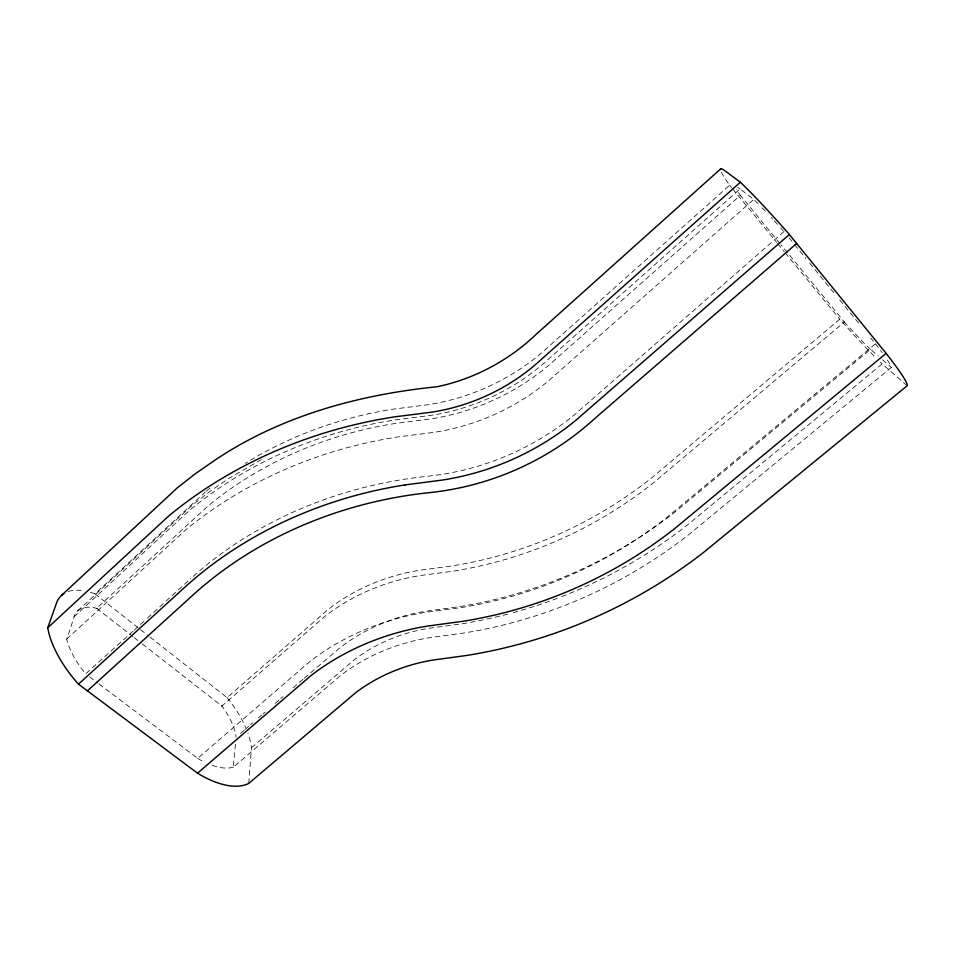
<?xml version="1.0" encoding="UTF-8"?>
<svg xmlns="http://www.w3.org/2000/svg" width="955" height="955" viewBox="0 0 955 955"><rect width="100%" height="100%" fill="white"/><g stroke="black" fill="none" stroke-linecap="round" stroke-linejoin="round"><path stroke-width="0.72" stroke-dasharray="4.78 3.58" d="M235.419 744.351L233.283 767.223L340.732 675.376A167.913 135.992 -10 0 1 429.822 637.654L464.106 632.986A496.707 494.189 75.4 0 0 688.412 534.895L891.349 367.46L891.111 366.696A77.761 5.79 48.5 0 0 886.013 358.006M248.778 783.387L251.428 747.789A71.291 33.843 48.5 0 0 247.966 733.261M133.163 631.088L85.687 673.812A61.92 30.357 45.9 0 1 66.778 639.408L74.92 614.471A52.048 25.212 45.7 0 1 94.354 607.798L97.446 608.55L96.67 608.299L208.214 505.816A338.619 280.913 -9.7 0 1 396.421 423.292L430.478 418.97A243.31 242.606 74.9 0 0 548.767 365.311L740.376 195.298L780.128 243.728M90.415 592.339A74.156 35.944 45.7 0 1 94.951 593.843L205.265 492.076M77.582 610.925L192.206 505.231L209.193 491.992L228.233 478.765L263.795 458.185M73.929 616.87L189.699 510.197A367.532 302.425 -9.8 0 1 395.621 419.842L430.896 415.377A226.669 226.431 -10 0 0 541.939 364.977L740.029 188.935L754.044 199.631A67.459 5.276 48.8 0 1 759.309 204.919M66.707 639.098L185.807 529.81A377.679 307.88 -9.8 0 1 398.056 436.936L434.406 432.305A234.262 233.163 -12.9 0 0 548.946 380.472L753.805 199.392M134.261 630.097L146.342 619.079M147.44 618.076L190.236 579.04M721.276 172.079A80.65 6.243 48.8 0 0 729.68 185.21L541.163 353.255A232.626 231.588 75.3 0 1 427.9 404.753L394.284 409.003A340.016 283.372 -9.6 0 0 245.268 463.39M149.899 637.009L227.051 697.628L328.126 609.481A172.628 143.226 -9.8 0 1 419.782 570.242L451.846 565.969A439.837 434.776 75.9 0 0 652.504 477.19L839.767 319.185A77.976 5.79 48.5 0 0 876.284 358.173M142.355 643.968L221.87 706.067L324.628 616.548A180.161 148.813 -9.8 0 1 420.498 575.531L453.064 571.186A439.885 435.564 75.8 0 0 654.056 482.335L844.387 322.014L781.071 244.874M99.045 683.995L197.709 758.377L309.683 661.684A215.651 173.643 -10 0 1 425.632 612.37L461.014 607.595A449.113 449.005 56.9 0 0 667.509 516.906L875.449 343.788L870.745 338.022M240.553 733.345L243.907 730.444M245.029 729.477L249.506 725.609M250.616 724.642L252.86 722.708M258.447 717.874L261.801 714.973M262.923 714.006L265.156 712.06M275.219 703.358L279.696 699.49M280.806 698.523L283.05 696.589M293.113 687.875L303.177 679.172M304.287 678.205L339.92 647.777A162.422 133.127 -9.9 0 1 425.942 611.2L459.057 606.735A478.348 474.158 75.7 0 0 675.472 511.653L870.506 349.327L878.17 356M251.428 747.789L354.007 659.989A141.794 116.247 -9.9 0 1 428.664 628.33L461.552 623.866A504.097 498.964 75.8 0 0 510.077 613.48M907.131 385.772L882.181 363.879L687.672 524.808A504.097 498.964 75.8 0 1 558.711 597.758M233.283 767.223L231.146 767.689A71.136 33.783 48.3 0 1 211.938 765.253M197.709 758.377L200.598 760.061A71.136 33.783 48.3 0 0 204.454 762.078M740.029 188.935L738.609 187.92A56.596 4.381 48.8 0 0 737.594 187.323M89.531 676.832L97.852 683.1M96.67 608.299L133.008 636.663M134.178 637.582L141.185 643.049M94.951 593.843L139.37 628.748M140.54 629.667L148.729 636.09M882.539 359.808L891.349 367.46M870.506 349.327L869.157 348.05A54.638 4.059 48.5 0 1 846.619 324.485L843.874 321.429L844.387 322.014M783.936 231.576L574.671 414.601A275.816 274.037 -13.1 0 1 441.389 474.492L426.563 476.414A355.427 287.419 -9.9 0 0 190.26 579.052M729.68 185.21L731.554 187.502M732.497 188.648L776.725 242.463M777.668 243.609L784.258 251.631M785.201 252.777L839.767 319.185M788.949 237.7L793.653 243.465M794.596 244.623L805.877 258.459M809.637 263.067L834.085 293.054M839.72 299.966L860.407 325.333M221.87 706.067L221.429 705.506L223.637 708.514A49.958 23.696 48.5 0 1 235.849 735.434L236.088 737.224M875.449 343.788L877.442 346.343A77.761 5.79 48.5 0 1 882.193 352.646M740.376 195.298L740.77 195.871L739.373 193.793A56.596 4.381 48.8 0 1 736.675 189.126M227.051 697.628A71.291 33.843 48.5 0 1 245.733 727.626M68.283 591.515A74.156 35.944 45.7 0 1 84.589 590.942M206.364 491.168A340.016 283.372 -9.6 0 1 211.95 486.68M557.35 598.284A504.097 498.964 75.8 0 1 535.289 606.031M533.893 606.485A504.097 498.964 75.8 0 1 511.486 613.11M882.181 363.879A77.976 5.79 48.5 0 1 880.295 362.088M762.138 207.832A67.459 5.276 48.8 0 1 768.083 214.087M771.163 217.418A67.459 5.276 48.8 0 1 772.738 219.113M774.314 220.844A67.459 5.276 48.8 0 1 779.913 227.039M780.713 227.947A67.459 5.276 48.8 0 1 783.136 230.668"/><path stroke-width="1.43" d="M720.452 169.548A80.65 6.243 48.8 0 1 725.334 171.064L740.376 182.226A91.811 7.186 48.8 0 1 789.343 234.512L886.109 353.362A101.17 7.545 48.5 0 1 907.131 385.772L703.346 552.611A527.076 523.925 75.5 0 1 467.556 655.333L433.319 660.012A147.44 119.184 -10 0 0 355.535 692.829L248.778 783.387A92.54 43.99 48.3 0 1 197.506 773.204L78.477 684.15A84.267 41.34 45.9 0 1 47.75 627.781L56.488 603.118A74.156 35.944 45.7 0 1 64.355 593.318M61.8 595.156L177.129 488.005L195.035 473.943L215.603 459.701C281.367 415.735 359.283 394.558 437.271 386.727C474.146 378.956 508.597 360.62 535.839 334.608L720.631 168.928M47.75 627.781L168.438 516.225A400.408 326.347 -9.8 0 1 394.833 416.834L431.553 412.19A209.121 207.927 -13.1 0 0 534.537 365.431L740.376 182.226M78.477 684.15L184.458 587.564A365.383 293.913 -10 0 1 405.29 484.889M87.43 690.835L193.173 594.858A354.687 285.187 -10 0 1 429.117 492.696A288.458 286.082 -13.3 0 0 595.001 418.326L796.649 243.489M789.343 234.512L575.829 420.296A275.243 272.867 -13.3 0 1 442.786 480.007L405.278 484.865M197.506 773.204L311.067 675.519A216.725 173.535 -10.1 0 1 427.649 626.062L463.569 621.192A460 459.307 -11 0 0 674.469 528.784L886.109 353.362"/></g></svg>
